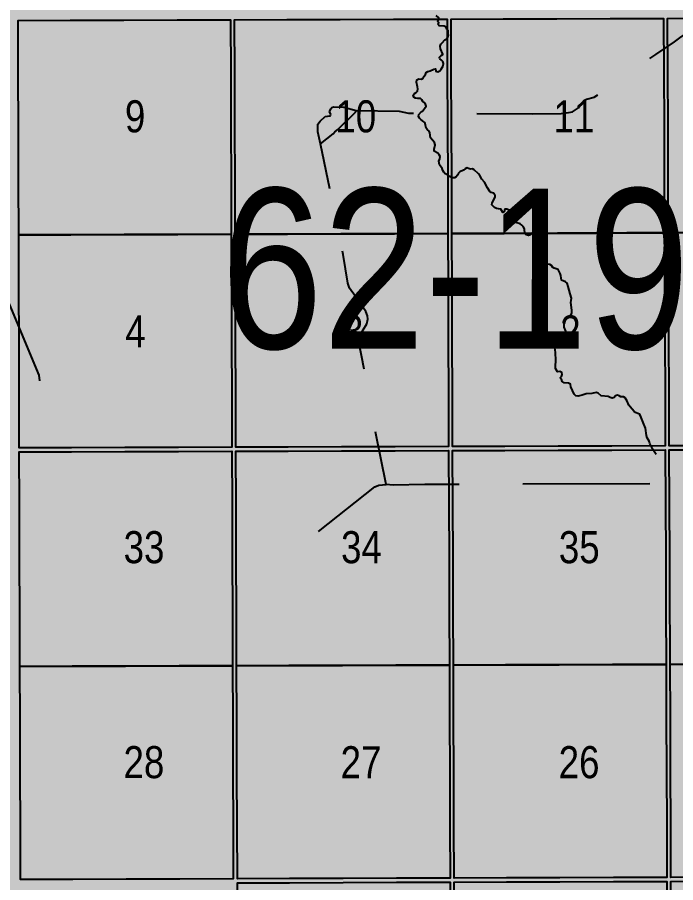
# Model space of a CAD drawing. Extents: x 403018 to 417191, y 6033193 to 6042673.
# Drawn here: x 415170.1 to 415334.6, y 6036511.4 to 6036727.6 of the extents above; entities that cross this region are included whole.
import ezdxf

# ---------------------------------------------------------------- set-up
doc = ezdxf.new("R2010")
doc.units = 0
doc.header["$LTSCALE"] = 5
doc.linetypes.add('DASHED2', pattern=[9.525, 6.35, -3.175])
for name, color, linetype in [('Quarters', 8, 'Continuous'), ('RoadSeg', 57, 'DASHED2'), ('T-WATER', 160, 'Continuous')]:
    doc.layers.add(name, color=color, linetype=linetype)
doc.layers.add('ROUTE-MAP-BACKGROUND-H', color=7, linetype='Continuous', true_color=0xf0ebff)
doc.styles.add('120', font='ARIALN.TTF', dxfattribs={"height": 13})

msp = doc.modelspace()

# ---------------------------------------------------------------- hatches: boundary and pattern name
at = {"layer": 'ROUTE-MAP-BACKGROUND-H'}
h = msp.add_hatch(color=256, dxfattribs=at)
h.dxf.hatch_style = 1
h.paths.add_polyline_path([(412923.423, 6037807.465), (416092.9, 6037807.465), (416092.9, 6035965.758), (412923.423, 6035965.758)])

# ---------------------------------------------------------------- linework, layer by layer
at = {"layer": 'Quarters'}
for points in [[(415345.816, 6036673.817), (415332.792, 6036673.759), (415332.74, 6036687.149), (415332.688, 6036700.538), (415332.636, 6036713.928), (415332.584, 6036727.317), (415345.603, 6036727.375), (415358.957, 6036727.434), (415372.311, 6036727.493), (415385.664, 6036727.552), (415385.721, 6036714.162), (415385.778, 6036700.773), (415385.835, 6036687.384), (415385.892, 6036673.994), (415372.533, 6036673.935), (415359.175, 6036673.876), (415345.816, 6036673.817)], [(415183.505, 6036673.284), (415170.482, 6036673.243), (415170.444, 6036686.632), (415170.406, 6036700.022), (415170.369, 6036713.412), (415170.331, 6036726.801), (415183.349, 6036726.843), (415196.703, 6036726.885), (415210.056, 6036726.927), (415223.41, 6036726.97), (415223.452, 6036713.58), (415223.495, 6036700.19), (415223.537, 6036686.801), (415223.579, 6036673.411), (415210.221, 6036673.369), (415196.863, 6036673.326), (415183.505, 6036673.284)], [(415277.637, 6036686.972), (415277.684, 6036673.582), (415264.325, 6036673.54), (415250.966, 6036673.498), (415237.607, 6036673.455), (415224.584, 6036673.414), (415224.541, 6036686.804), (415224.499, 6036700.193), (415224.456, 6036713.583), (415224.414, 6036726.973), (415237.433, 6036727.014), (415250.787, 6036727.056), (415264.141, 6036727.099), (415277.495, 6036727.141), (415277.542, 6036713.751), (415277.589, 6036700.362), (415277.637, 6036686.972)], [(415331.736, 6036687.144), (415331.788, 6036673.755), (415322.387, 6036673.724), (415318.429, 6036673.712), (415305.071, 6036673.67), (415291.712, 6036673.627), (415278.688, 6036673.586), (415278.641, 6036686.975), (415278.594, 6036700.365), (415278.547, 6036713.755), (415278.499, 6036727.144), (415291.518, 6036727.186), (415304.872, 6036727.228), (415318.226, 6036727.27), (415331.58, 6036727.313), (415331.632, 6036713.923), (415331.684, 6036700.534), (415331.736, 6036687.144)], [(415277.825, 6036633.413), (415277.871, 6036620.357), (415264.511, 6036620.315), (415261.787, 6036620.306), (415251.144, 6036620.273), (415237.784, 6036620.23), (415224.752, 6036620.189), (415224.711, 6036633.244), (415224.668, 6036646.635), (415224.626, 6036660.025), (415224.584, 6036673.414), (415237.607, 6036673.455), (415250.966, 6036673.498), (415264.325, 6036673.54), (415277.684, 6036673.582), (415277.731, 6036660.193), (415277.778, 6036646.803), (415277.825, 6036633.413)], [(415331.944, 6036633.585), (415331.994, 6036620.53), (415318.634, 6036620.487), (415305.267, 6036620.444), (415291.907, 6036620.402), (415278.875, 6036620.361), (415278.829, 6036633.416), (415278.782, 6036646.806), (415278.735, 6036660.196), (415278.688, 6036673.586), (415291.712, 6036673.627), (415305.071, 6036673.67), (415318.429, 6036673.712), (415322.387, 6036673.724), (415331.788, 6036673.755), (415331.84, 6036660.365), (415331.892, 6036646.975), (415331.944, 6036633.585)], [(415346.03, 6036620.592), (415332.999, 6036620.534), (415332.948, 6036633.59), (415332.896, 6036646.98), (415332.844, 6036660.369), (415332.792, 6036673.759), (415345.816, 6036673.817), (415359.175, 6036673.876), (415372.533, 6036673.935), (415385.892, 6036673.994), (415385.949, 6036660.605), (415386.006, 6036647.215), (415386.062, 6036633.825), (415386.118, 6036620.769), (415372.757, 6036620.71), (415359.391, 6036620.651), (415346.03, 6036620.592)], [(415183.662, 6036620.059), (415170.631, 6036620.018), (415170.595, 6036633.073), (415170.557, 6036646.463), (415170.519, 6036659.853), (415170.482, 6036673.243), (415183.505, 6036673.284), (415196.863, 6036673.326), (415210.221, 6036673.369), (415223.579, 6036673.411), (415223.622, 6036660.021), (415223.664, 6036646.632), (415223.707, 6036633.241), (415223.748, 6036620.186), (415210.388, 6036620.144), (415197.022, 6036620.101), (415183.662, 6036620.059)], [(415332.153, 6036579.36), (415332.205, 6036565.971), (415318.837, 6036565.927), (415305.469, 6036565.884), (415292.1, 6036565.84), (415279.067, 6036565.798), (415279.02, 6036579.188), (415278.973, 6036592.577), (415278.926, 6036605.967), (415278.879, 6036619.356), (415291.907, 6036619.398), (415305.271, 6036619.44), (415318.635, 6036619.483), (415331.998, 6036619.525), (415332.05, 6036606.137), (415332.102, 6036592.748), (415332.153, 6036579.36)], [(415346.243, 6036566.031), (415333.209, 6036565.975), (415333.184, 6036572.501), (415333.158, 6036579.364), (415333.106, 6036592.752), (415333.054, 6036606.141), (415333.003, 6036619.53), (415346.031, 6036619.588), (415359.395, 6036619.647), (415372.758, 6036619.706), (415386.122, 6036619.765), (415386.178, 6036606.374), (415386.235, 6036592.983), (415386.292, 6036579.592), (415386.348, 6036566.201), (415372.98, 6036566.144), (415359.612, 6036566.087), (415346.243, 6036566.031)], [(415183.818, 6036565.493), (415170.785, 6036565.451), (415170.747, 6036578.842), (415170.71, 6036592.232), (415170.672, 6036605.623), (415170.634, 6036619.013), (415183.662, 6036619.055), (415197.025, 6036619.097), (415210.388, 6036619.139), (415223.751, 6036619.182), (415223.794, 6036605.792), (415223.836, 6036592.401), (415223.878, 6036579.011), (415223.921, 6036565.621), (415210.553, 6036565.578), (415197.186, 6036565.535), (415183.818, 6036565.493)], [(415278.016, 6036579.184), (415278.063, 6036565.795), (415264.695, 6036565.752), (415251.327, 6036565.709), (415237.958, 6036565.666), (415224.925, 6036565.624), (415224.883, 6036579.015), (415224.84, 6036592.405), (415224.798, 6036605.795), (415224.755, 6036619.185), (415237.784, 6036619.226), (415251.148, 6036619.268), (415264.511, 6036619.311), (415277.875, 6036619.353), (415277.922, 6036605.963), (415277.969, 6036592.574), (415278.016, 6036579.184)], [(415183.972, 6036512.265), (415170.935, 6036512.223), (415170.898, 6036525.279), (415170.861, 6036538.669), (415170.823, 6036552.06), (415170.785, 6036565.451), (415183.818, 6036565.493), (415197.186, 6036565.535), (415210.553, 6036565.578), (415223.921, 6036565.621), (415223.963, 6036552.231), (415224.006, 6036538.841), (415224.048, 6036525.451), (415224.09, 6036512.396), (415210.717, 6036512.352), (415197.345, 6036512.309), (415183.972, 6036512.265)], [(415278.204, 6036525.626), (415278.25, 6036512.571), (415264.877, 6036512.528), (415251.504, 6036512.485), (415238.132, 6036512.441), (415225.094, 6036512.399), (415225.052, 6036525.454), (415225.01, 6036538.844), (415224.968, 6036552.234), (415224.925, 6036565.624), (415237.958, 6036565.666), (415251.327, 6036565.709), (415264.695, 6036565.752), (415278.063, 6036565.795), (415278.11, 6036552.405), (415278.157, 6036539.016), (415278.204, 6036525.626)], [(415332.36, 6036525.805), (415332.411, 6036512.751), (415319.038, 6036512.707), (415305.665, 6036512.662), (415292.292, 6036512.618), (415279.254, 6036512.575), (415279.208, 6036525.629), (415279.161, 6036539.019), (415279.114, 6036552.409), (415279.067, 6036565.798), (415292.1, 6036565.84), (415305.469, 6036565.884), (415318.837, 6036565.927), (415332.205, 6036565.971), (415332.257, 6036552.582), (415332.309, 6036539.194), (415332.36, 6036525.805)], [(415386.518, 6036526.028), (415386.574, 6036512.971), (415373.2, 6036512.917), (415359.827, 6036512.863), (415346.453, 6036512.808), (415333.415, 6036512.755), (415333.365, 6036525.809), (415333.313, 6036539.198), (415333.261, 6036552.586), (415333.209, 6036565.975), (415346.243, 6036566.031), (415359.612, 6036566.087), (415372.98, 6036566.144), (415386.348, 6036566.201), (415386.405, 6036552.81), (415386.462, 6036539.419), (415386.518, 6036526.028)], [(415278.394, 6036471.398), (415278.441, 6036458.009), (415265.064, 6036457.965), (415251.687, 6036457.921), (415238.309, 6036457.877), (415225.267, 6036457.834), (415225.224, 6036471.224), (415225.182, 6036484.614), (415225.139, 6036498.004), (415225.097, 6036511.395), (415238.135, 6036511.437), (415251.508, 6036511.48), (415264.881, 6036511.524), (415278.253, 6036511.567), (415278.3, 6036498.178), (415278.347, 6036484.788), (415278.394, 6036471.398)], [(415332.57, 6036471.581), (415332.621, 6036458.192), (415319.244, 6036458.147), (415305.866, 6036458.102), (415292.488, 6036458.056), (415279.446, 6036458.012), (415279.399, 6036471.402), (415279.352, 6036484.791), (415279.305, 6036498.181), (415279.258, 6036511.57), (415292.296, 6036511.614), (415305.669, 6036511.658), (415319.042, 6036511.702), (415332.415, 6036511.747), (415332.466, 6036498.358), (415332.518, 6036484.97), (415332.57, 6036471.581)], [(415386.748, 6036471.794), (415386.805, 6036458.403), (415373.426, 6036458.351), (415360.048, 6036458.299), (415346.669, 6036458.247), (415333.626, 6036458.196), (415333.574, 6036471.585), (415333.522, 6036484.974), (415333.471, 6036498.362), (415333.419, 6036511.751), (415343.523, 6036511.792), (415346.457, 6036511.804), (415359.831, 6036511.858), (415373.204, 6036511.913), (415386.578, 6036511.967), (415386.635, 6036498.576), (415386.691, 6036485.185), (415386.748, 6036471.794)]]:
    msp.add_lwpolyline(points, close=True, dxfattribs=at)
at = {"layer": 'RoadSeg', "flags": 128}
for points in [[(415245.85, 6036696.019), (415245.217, 6036699.016), (415245.217, 6036700.88), (415245.75, 6036701.646), (415247.015, 6036702.845), (415248.181, 6036702.945), (415248.347, 6036703.078), (415248.414, 6036703.378), (415248.147, 6036704.011), (415248.414, 6036704.71), (415248.713, 6036705.043), (415249.08, 6036705.243), (415251.677, 6036705.11), (415254.774, 6036704.31), (415265.509, 6036704.178), (415267.836, 6036703.651), (415298.73, 6036703.478), (415306.023, 6036703.545), (415307.854, 6036703.777), (415308.787, 6036704.011), (415310.285, 6036704.943), (415311.617, 6036706.775), (415312.283, 6036707.108), (415314.215, 6036707.64), (415318.011, 6036710.071), (415329.633, 6036718.296), (415334.328, 6036721.427), (415335.658, 6036722.454), (415339.67, 6036725.283), (415344.518, 6036728.653)], [(415175.786, 6036636.811), (415175.587, 6036638.176), (415151.944, 6036694.354), (415148.081, 6036703.944), (415147.648, 6036704.477), (415147.082, 6036704.843), (415146.449, 6036705.01), (415129.033, 6036705.176), (415128.201, 6036705.609), (415127.901, 6036706.142), (415125.137, 6036713.401), (415124.238, 6036715.399), (415123.572, 6036716.198), (415122.606, 6036716.798), (415121.907, 6036717.031), (415098.664, 6036716.898)], [(415366.196, 6036601.114), (415365.763, 6036611.104), (415357.405, 6036611.103), (415271.924, 6036610.904), (415263.998, 6036610.737), (415262.233, 6036610.871), (415259.103, 6036626.821), (415255.473, 6036646.568), (415255.407, 6036647.334), (415255.607, 6036648.067), (415257.405, 6036651.064), (415257.671, 6036652.229), (415257.605, 6036652.995), (415257.205, 6036654.094), (415254.574, 6036657.857), (415253.078, 6036659.926), (415252.676, 6036661.154), (415251.544, 6036668.346), (415245.85, 6036696.019), (415249.047, 6036698.516), (415249.413, 6036698.949), (415250.212, 6036699.582), (415254.674, 6036703.977), (415254.774, 6036704.31)], [(415245.384, 6036599.116), (415259.47, 6036610.271), (415260.435, 6036610.737), (415262.233, 6036610.871)]]:
    msp.add_lwpolyline(points, dxfattribs=at)
at = {"layer": 'T-WATER', "linetype": 'Continuous', "flags": 128}
for points in [[(415272.002, 6036701.046), (415271.833, 6036701.276), (415271.716, 6036701.447), (415270.946, 6036702.069), (415270.611, 6036702.429), (415270.345, 6036702.853), (415270.453, 6036703.355), (415271.107, 6036704.065), (415271.314, 6036704.145), (415271.861, 6036704.811), (415272.286, 6036705.429), (415272.112, 6036705.936), (415271.8, 6036706.291), (415271.443, 6036706.593), (415271.188, 6036707.015), (415270.858, 6036707.352), (415270.195, 6036707.287), (415269.619, 6036707.387), (415269.193, 6036707.633), (415269.02, 6036708.11), (415269.325, 6036708.545), (415269.787, 6036708.78), (415270.106, 6036709.161), (415270.186, 6036709.717), (415270.135, 6036710.214), (415269.882, 6036711.41), (415269.947, 6036712.016), (415270.455, 6036712.188), (415271.113, 6036712.176), (415271.55, 6036712.42), (415271.789, 6036712.894), (415272.082, 6036713.275), (415272.292, 6036713.769), (415272.7, 6036714.058), (415273.246, 6036714.212), (415274.173, 6036714.674), (415274.605, 6036714.741), (415274.7, 6036714.12), (415275.182, 6036713.996), (415275.658, 6036714.243), (415275.999, 6036714.608), (415276.288, 6036715.019), (415276.49, 6036715.499), (415276.629, 6036716.03), (415276.42, 6036716.579), (415276.077, 6036716.927), (415275.692, 6036717.192), (415275.634, 6036717.678), (415275.999, 6036718.02), (415276.436, 6036718.271), (415276.415, 6036718.427), (415275.88, 6036719.738), (415275.794, 6036720.376), (415275.954, 6036720.85), (415276.261, 6036721.258), (415276.966, 6036721.961), (415277.421, 6036722.255), (415277.671, 6036722.663), (415277.827, 6036723.171), (415277.749, 6036723.664), (415277.762, 6036724.198), (415277.761, 6036724.283), (415277.435, 6036724.665), (415277.222, 6036725.151), (415276.751, 6036725.361), (415275.519, 6036725.45), (415275.268, 6036725.804), (415275.462, 6036726.267), (415275.134, 6036726.616), (415275.446, 6036726.996), (415275.468, 6036727.483), (415274.766, 6036728.079)], [(415304.207, 6036664.923), (415303.816, 6036665.211), (415303.541, 6036665.638), (415303.14, 6036665.873), (415302.506, 6036665.91), (415302.141, 6036666.193), (415301.875, 6036666.608), (415301.448, 6036667.549), (415301.274, 6036668.793), (415300.913, 6036669.873), (415300.335, 6036672.207), (415299.96, 6036673.163), (415299.681, 6036673.629), (415299.196, 6036673.742), (415298.644, 6036673.671), (415298.288, 6036673.249), (415297.808, 6036673.105), (415297.208, 6036673.238), (415296.918, 6036673.638), (415296.836, 6036674.581), (415296.818, 6036674.791), (415296.511, 6036675.323), (415296.18, 6036675.694), (415295.786, 6036675.993), (415294.691, 6036676.307), (415293.91, 6036676.895), (415293.618, 6036677.28), (415293.38, 6036677.72), (415293.17, 6036678.933), (415292.961, 6036679.388), (415292.453, 6036679.654), (415291.881, 6036679.628), (415291.756, 6036679.066), (415291.422, 6036678.805), (415290.919, 6036679.689), (415290.347, 6036679.717), (415289.803, 6036679.846), (415289.37, 6036680.099), (415288.684, 6036680.788), (415288.761, 6036681.28), (415289.52, 6036682.68), (415289.479, 6036683.181), (415289.427, 6036683.291), (415289.101, 6036683.67), (415288.535, 6036683.814), (415288.163, 6036684.118), (415287.591, 6036684.974), (415286.862, 6036686.387), (415286.19, 6036687.13), (415285.665, 6036688.063), (415285.348, 6036688.454), (415284.28, 6036689.474), (415283.858, 6036689.712), (415283.313, 6036689.645), (415282.872, 6036689.865), (415282.389, 6036690.024), (415281.969, 6036689.752), (415281.609, 6036689.411), (415280.672, 6036688.988), (415280.319, 6036688.634), (415280.084, 6036688.179), (415279.776, 6036687.75), (415279.345, 6036687.496), (415279.29, 6036687.492), (415279.199, 6036687.484), (415279.018, 6036687.478), (415278.751, 6036687.483), (415278.744, 6036687.483), (415278.31, 6036687.733), (415278.186, 6036687.832), (415277.529, 6036688.353), (415276.994, 6036688.528), (415276.669, 6036688.912), (415276.412, 6036689.34), (415276.235, 6036689.86), (415275.592, 6036690.745), (415275.392, 6036691.655), (415275.653, 6036692.243), (415275.734, 6036692.819), (415275.529, 6036693.273), (415275.152, 6036693.644), (415274.222, 6036694.146), (415274.238, 6036694.641), (415274.478, 6036695.745), (415274.369, 6036696.32), (415273.363, 6036697.464), (415273.205, 6036698.697), (415272.977, 6036699.144), (415272.567, 6036699.488), (415272.233, 6036699.872), (415272.002, 6036701.046)], [(415328.469, 6036620.46), (415328.166, 6036621.103), (415328.068, 6036621.463), (415327.998, 6036621.719), (415327.488, 6036622.591), (415327.331, 6036623.155), (415327.071, 6036625.006), (415326.601, 6036625.987), (415325.795, 6036628.006), (415325.531, 6036628.457), (415324.693, 6036628.826), (415324.58, 6036628.85), (415324.208, 6036629.154), (415323.184, 6036630.285), (415322.896, 6036630.716), (415322.496, 6036631.716), (415322.255, 6036632.154), (415321.934, 6036632.551), (415321.517, 6036632.828), (415320.921, 6036632.8), (415320.505, 6036633.047), (415320.043, 6036633.232), (415319.596, 6036633.012), (415319.225, 6036632.638), (415318.703, 6036632.475), (415318.219, 6036632.598), (415317.709, 6036632.853), (415315.984, 6036633.083), (415315.202, 6036633.712), (415314.719, 6036633.847), (415313.615, 6036633.619), (415312.264, 6036633.579), (415311.259, 6036633.198), (415310.21, 6036632.94), (415309.619, 6036633.038), (415309.264, 6036633.453), (415308.38, 6036635.328), (415308.285, 6036635.961), (415307.829, 6036636.231), (415306.699, 6036636.298), (415306.232, 6036636.655), (415306.058, 6036637.173), (415305.82, 6036637.468), (415305.746, 6036637.561), (415305.819, 6036637.643), (415306.057, 6036637.907), (415306.264, 6036638.364), (415306.161, 6036638.882), (415305.812, 6036639.025), (415305.654, 6036639.091), (415305.091, 6036639.058), (415304.789, 6036639.446), (415304.599, 6036639.909), (415304.56, 6036640.425), (415304.664, 6036641.837), (415304.605, 6036643.882), (415304.528, 6036644.544), (415304.409, 6036645.029), (415304.184, 6036645.606), (415304.137, 6036646.131), (415304.181, 6036646.217), (415304.644, 6036646.389), (415305.259, 6036646.472), (415305.774, 6036646.793), (415306.995, 6036647.556), (415307.08, 6036647.834), (415307.14, 6036648.032), (415307.24, 6036648.704), (415307.165, 6036649.2), (415306.723, 6036650.224), (415306.724, 6036650.917), (415307.076, 6036651.916), (415307.533, 6036652.853), (415308.476, 6036653.308), (415308.663, 6036653.801), (415308.657, 6036654.32), (415308.507, 6036655.797), (415308.368, 6036656.34), (415308.519, 6036656.853), (415308.565, 6036657.455), (415308.219, 6036658.551), (415307.767, 6036660.342), (415307.45, 6036661.226), (415307.07, 6036661.546), (415306.109, 6036661.953), (415305.956, 6036662.424), (415305.875, 6036663.131), (415305.757, 6036663.616), (415305.691, 6036663.732), (415305.216, 6036664.575), (415304.207, 6036664.923)], [(415328.469, 6036620.46), (415328.593, 6036620.195), (415329.723, 6036618.444)]]:
    msp.add_lwpolyline(points, dxfattribs=at)

# ---------------------------------------------------------------- texts
at = {"layer": 'RoadSeg', "style": '120'}
for s, height, p in [('9', 8.004, (415197.015, 6036698.862)), ('10', 8.0041, (415249.58, 6036698.853)), ('11', 8.0041, (415304.083, 6036698.834)), ('4', 8.004, (415197.11, 6036645.142)), ('3', 8.004, (415251.475, 6036645.161)), ('2', 8.004, (415305.739, 6036645.126)), ('33', 8.0041, (415196.687, 6036591.237)), ('34', 8.0041, (415251.005, 6036591.237)), ('35', 8.0041, (415305.407, 6036591.237)), ('28', 8.0041, (415196.657, 6036537.545)), ('27', 8.0041, (415250.887, 6036537.51)), ('26', 8.0041, (415305.361, 6036537.536))]:
    msp.add_text(s, height=height, dxfattribs=at).set_placement(p)
msp.add_text('62-19-5', height=39.983, rotation=359.95761, dxfattribs=at).set_placement((415220.954, 6036644.878))

doc.saveas('drawing.dxf')
